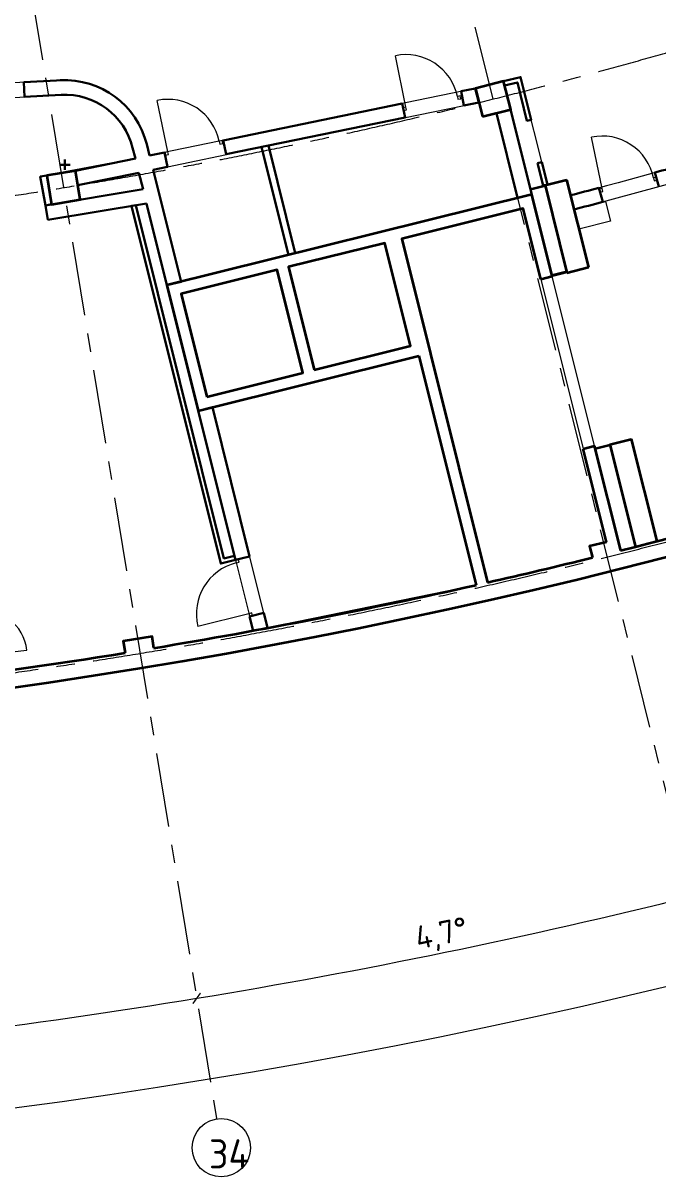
# Model space of a CAD drawing. Header units: millimetres. Extents: x -813692 to 807431, y 0 to 1813163.
# Drawn here: x 15584 to 26474, y 775722 to 795525 of the extents above; entities that cross this region are included whole.
import ezdxf

# ---------------------------------------------------------------- set-up
doc = ezdxf.new("R2010")
doc.units = ezdxf.units.MM
doc.linetypes.add('Линия сетки', pattern=[22.225, 12.7, -3.175, 3.175, -3.175])
for name, color, linetype, lineweight in [('A-ANNO-DIMS', 7, 'Continuous', 9), ('KR_0.2', 252, 'Continuous', 20), ('KR_0.35', 252, 'Continuous', 35), ('S-GRID', 252, 'Continuous', 9), ('АР_ГКЛ', 252, 'Continuous', 0), ('АР_двери', 252, 'Continuous', 0), ('АР_кирпич120', 252, 'Continuous', 30), ('АР_кирпич250', 252, 'Continuous', 30), ('АР_кирпич380', 252, 'Continuous', 35), ('АР_монолит', 252, 'Continuous', 50), ('АР_Площади', 252, 'Continuous', 0), ('ОТД1_ст_ГК', 252, 'Continuous', 30)]:
    doc.layers.add(name, color=color, linetype=linetype, lineweight=lineweight)
for name, color, linetype in [('АР_обшивка коробов', 252, 'Continuous'), ('АР_отв_СС', 252, 'Continuous'), ('АР_Сантехника', 252, 'Continuous')]:
    doc.layers.add(name, color=color, linetype=linetype)
doc.styles.add('GOST 2.304', font='')
doc.styles.get('GOST 2.304').set_extended_font_data('GOST Common')
doc.dimstyles.new('М-200', dxfattribs={"dimtxt": 400, "dimasz": 160, "dimexe": 200, "dimexo": 400, "dimgap": 50, "dimtad": 1, "dimdec": 0, "dimzin": 0, "dimdsep": 46, "dimtxsty": 'GOST 2.304', "dimblk": 'ARCHTICK', "dimcen": 180, "dimdle": 200, "dimadec": 0, "dimazin": 0, "dimtfac": 1, "dimtdec": 0, "dimtmove": 1, "dimatfit": 0, "dimfxl": 1, "dimtolj": 1, "dimtzin": 0, "dimarcsym": 0})

# ---------------------------------------------------------------- blocks, each defined once
blk = doc.blocks.new('КР_подвал')
at = {"layer": 'KR_0.2', "ltscale": 75}
blk.add_lwpolyline([(261826, 7502), (262552, 4591), (262746, 4640), (262020, 7551)], close=True, dxfattribs=at)
at = {"layer": 'KR_0.35', "ltscale": 200}
for points in [[(260821, 10292), (261307, 10413), (261186, 10898), (260701, 10777)], [(253429, 8786), (253922, 8867), (253841, 9360), (253348, 9279)], [(257937, 5945), (259587, 6356), (259147, 8122), (257497, 7711)], [(256094, 5485), (257743, 5897), (257303, 7663), (255653, 7251)]]:
    blk.add_lwpolyline(points, close=True, dxfattribs=at)
for points in [[(262020, 7551), (261669, 8957), (255411, 7397), (255948, 5243), (259732, 6186)], [(261826, 7502), (261524, 8715), (259438, 8195), (260908, 2297)], [(261826, 7502), (262020, 7551)], [(259732, 6186), (260713, 2253)], [(259732, 6186), (260713, 2253)], [(262552, 4591), (262746, 4640)], [(262951, 2990), (262552, 4591)], [(263194, 2845), (262746, 4640)], [(262951, 2990), (262660, 2917), (262708, 2724)], [(255187, 1171), (255155, 1368), (254662, 1287), (254694, 1090)]]:
    blk.add_lwpolyline(points, dxfattribs=at)
for radius, start, end in [(100750, 270, 326), (100450, 284.1426, 288.52407), (100450, 282.80209, 283.8574), (100450, 279.47593, 282.68799), (100450, 274.80926, 279.19074)]:
    blk.add_arc((238650, 100250), radius, start, end, dxfattribs=at)
blk = doc.blocks.new('Д-1000-ОП-П')
at = {"layer": 'АР_двери'}
for points in [[(-1699.5, -550), (-1699.5, 350)], [(-1699.5, -550), (-1749.5, -550), (-1749.5, -600), (-1699.5, -600), (-1699.5, -550)], [(-749.5, -550), (-799.5, -550), (-799.5, -600), (-749.5, -600), (-749.5, -550)]]:
    blk.add_lwpolyline(points, dxfattribs=at)
blk.add_arc((-1699.5, -550), 900, 0, 90, dxfattribs=at)
blk = doc.blocks.new('_ArchTick')
at = {"color": 0, "linetype": 'ByBlock', "const_width": 0.15}
blk.add_lwpolyline([(-0.5, -0.5), (0.5, 0.5)], dxfattribs=at)
blk = doc.blocks.new('*D38')
at = {"layer": 'A-ANNO-DIMS', "color": 0, "lineweight": -2, "transparency": 16777216}
blk.add_arc((-165704, -113309), 107894, 270, 326, dxfattribs=at)
at = {"layer": 'Defpoints', "color": 0, "lineweight": 30, "transparency": 16777216}
for p in [(-165704, -113309), (-165704, -113309), (-75741, -173990), (-131171, -215528), (-165704, -221903)]:
    blk.add_point(p, dxfattribs=at)
at = {"layer": 'A-ANNO-DIMS', "color": 0, "lineweight": -2, "transparency": 16777216, "xscale": 160, "yscale": 160, "zscale": 160}
for p, rotation in [((-76255, -173643), 55.99999895826774), ((-165704, -221203), 179.9999981265246)]:
    blk.add_blockref('_ArchTick', p, dxfattribs=dict(at, rotation=rotation))
at = {"layer": 'A-ANNO-DIMS', "color": 0, "transparency": 16777216, "insert": (-114300, -207822), "char_height": 400, "attachment_point": 5, "rotation": 28.5412, "style": 'GOST 2.304'}
blk.add_mtext('\\A1;56,0%%D', dxfattribs=at)
blk = doc.blocks.new('*D39')
at = {"layer": 'A-ANNO-DIMS', "color": 0, "lineweight": -2, "transparency": 16777216}
blk.add_arc((-165704, -113309), 106494, 274.6665, 279.33333, dxfattribs=at)
at = {"layer": 'Defpoints', "color": 0, "lineweight": 30, "transparency": 16777216}
for p in [(-165704, -113309), (-165704, -113309), (-154162, -219176), (-148206, -219775), (-156926, -220846)]:
    blk.add_point(p, dxfattribs=at)
at = {"layer": 'A-ANNO-DIMS', "color": 0, "lineweight": -2, "transparency": 16777216, "xscale": 160, "yscale": 160, "zscale": 160}
for p, rotation in [((-148433, -218394), 9.333331532277462), ((-157040, -219450), 184.6664974859518)]:
    blk.add_blockref('_ArchTick', p, dxfattribs=dict(at, rotation=rotation))
at = {"layer": 'A-ANNO-DIMS', "color": 0, "transparency": 16777216, "insert": (-152761, -218722), "char_height": 400, "attachment_point": 5, "rotation": 6.9999, "style": 'GOST 2.304'}
blk.add_mtext('\\A1;4,7%%D', dxfattribs=at)
blk = doc.blocks.new('*D40')
at = {"layer": 'A-ANNO-DIMS', "color": 0, "lineweight": -2, "transparency": 16777216}
blk.add_arc((-165704, -113309), 106494, 279.33333, 283.99999, dxfattribs=at)
at = {"layer": 'Defpoints', "color": 0, "lineweight": 30, "transparency": 16777216}
for p in [(-165704, -113309), (-165704, -113309), (-145586, -217886), (-139433, -218678), (-148206, -219775)]:
    blk.add_point(p, dxfattribs=at)
at = {"layer": 'A-ANNO-DIMS', "color": 0, "lineweight": -2, "transparency": 16777216, "xscale": 160, "yscale": 160, "zscale": 160}
for p, rotation in [((-139941, -216640), 13.99998721221672), ((-148433, -218394), 189.3333315322774)]:
    blk.add_blockref('_ArchTick', p, dxfattribs=dict(at, rotation=rotation))
at = {"layer": 'A-ANNO-DIMS', "color": 0, "transparency": 16777216, "insert": (-144227, -217319), "char_height": 400, "attachment_point": 5, "rotation": 11.6667, "style": 'GOST 2.304'}
blk.add_mtext('\\A1;4,7%%D', dxfattribs=at)
blk = doc.blocks.new('Оси200')
at = {"layer": 'S-GRID', "linetype": 'Линия сетки', "ltscale": 100}
for q in [(-148092.2, -220465.7), (-139432.5, -218677.6)]:
    blk.add_line((-165703.8, -113309.3), q, dxfattribs=at)
at = {"layer": 'S-GRID'}
blk.add_circle((-148011.1, -220959.1), 500, dxfattribs=at)
at = {"layer": 'S-GRID', "linetype": 'Линия сетки', "ltscale": 100}
for radius, start, end in [(92394.8, 269.999996, 326), (100494, 269.999991, 325.999999)]:
    blk.add_arc((-165703.8, -113309.3), radius, start, end, dxfattribs=at)
at = {"layer": 'S-GRID', "insert": (-147875.6, -221063.5), "char_height": 500, "attachment_point": 5, "rotation": 359.9, "style": 'GOST 2.304'}
blk.add_mtext('34', dxfattribs=at)
at = {"layer": 'A-ANNO-DIMS'}
dim = blk.add_angular_dim_2l(base=(-131171, -215527.9), line1=((-165703.8, -113309.3), (-75741.3, -173989.8)), line2=((-165703.8, -113309.3), (-165703.8, -221903.3)), text='56,0%%D', dimstyle='М-200', override={"dimadec": 2, "dimtmove": 2}, dxfattribs=at)
dim.commit()
dim.dimension.update_dxf_attribs({"geometry": '*D38', "text_midpoint": (-114299.5, -207822), "dimtype": 130})
for base, line1, line2, picture, middle in [((-154161.6, -219176.1), ((-165703.8, -113309.3), (-148205.7, -219775.1)), ((-165703.8, -113309.3), (-156926, -220845.8)), '*D39', (-152760.9, -218721.9)), ((-145586.5, -217886.1), ((-165703.8, -113309.3), (-139432.5, -218677.6)), ((-165703.8, -113309.3), (-148205.7, -219775.1)), '*D40', (-144227.4, -217319.4))]:
    dim = blk.add_angular_dim_2l(base=base, line1=line1, line2=line2, text='4,7%%D', dimstyle='М-200', dxfattribs=at)
    dim.commit()
    dim.dimension.update_dxf_attribs({"geometry": picture, "text_midpoint": middle})

msp = doc.modelspace()

# ---------------------------------------------------------------- linework, layer by layer
at = {"layer": 'АР_ГКЛ'}
for p, q in [((24538.5, 792744.9), (24286.5, 792682.1)), ((24538.5, 792744.9), (24286.5, 792682.1)), ((24541.6, 792732.8), (24289.5, 792669.9)), ((24544.6, 792720.6), (24292.6, 792657.8)), ((24907.7, 791265.3), (24655.7, 791202.4)), ((24910.7, 791253.1), (24658.7, 791190.3)), ((24913.8, 791241.1), (24661.6, 791178.1)), ((25649.2, 788291.3), (25397.3, 788228.5)), ((25652.3, 788279.2), (25400.3, 788216.4)), ((25655.3, 788267.1), (25403.2, 788204.2))]:
    msp.add_line(p, q, dxfattribs=at)
at = {"layer": 'АР_кирпич120'}
for points in [[(19675.6, 793397.1), (20137.5, 791544.6)], [(19793.2, 793421.2), (20253.9, 791573.7)]]:
    msp.add_lwpolyline(points, dxfattribs=at)
at = {"layer": 'АР_кирпич250'}
for p, q in [((15597.3, 794509.8), (16273.2, 794545.4)), ((15610.5, 794260.1), (15597.3, 794509.8)), ((15610.5, 794260.1), (16236.2, 794293.1)), ((23097, 794353.7), (23147.5, 794109.2)), ((22088.2, 794145.5), (22138.2, 793902.3)), ((23402.3, 794161.8), (23401, 794161.5)), ((17463.8, 793385.1), (17509.9, 793200.2)), ((17706.3, 793445.6), (17754.9, 793250.8)), ((18009.8, 793303.4), (17754.9, 793250.8)), ((18009.8, 793303.4), (18060.3, 793058.5)), ((16299.4, 793004.8), (16299.4, 793184.8)), ((17509.9, 793200.2), (16482.7, 792988.1)), ((16209.4, 793094.8), (16389.4, 793094.8)), ((17570.4, 792957.4), (16523.3, 792741.2)), ((17570.4, 792957.4), (17641.6, 792671.8)), ((18060.3, 793058.5), (17815.4, 793008)), ((17815.4, 793008), (18294.9, 791085.1)), ((26422.9, 792959.7), (26490.3, 792718.9)), ((15967.4, 792396.7), (17641.6, 792671.8)), ((25458, 792695.8), (25530.5, 792456.4)), ((16011.5, 792150.6), (15967.4, 792396.7)), ((16011.5, 792150.6), (17702.3, 792428.4)), ((17702.3, 792428.4), (18052.3, 791024.6)), ((18052.3, 791024.6), (18294.9, 791085.1)), ((18589.4, 788870.6), (18832, 788931)), ((18589.4, 788870.6), (19227.8, 786310.2)), ((18832, 788931), (19470.3, 786370.7)), ((19227.8, 786310.2), (19470.3, 786370.7)), ((19469.7, 785339.9), (19712.3, 785400.4)), ((19712.3, 785400.4), (19776.4, 785143.1)), ((19469.7, 785339.9), (19530.4, 785096.5)), ((19530.4, 785096.5), (19776.4, 785143.1))]:
    msp.add_line(p, q, dxfattribs=at)
for points in [[(23341.8, 794404.4), (23097, 794353.7)], [(23402.3, 794161.8), (23341.8, 794404.4)], [(19067.9, 793272.2), (19018.5, 793511.7), (22088.2, 794145.5)], [(23147.5, 794109.2), (23402.3, 794161.8)], [(22138.2, 793902.3), (19067.9, 793272.2)], [(24310.7, 792585), (23947.9, 794040.2), (23705.3, 793979.7), (24068.1, 792524.6), (24310.7, 792585)]]:
    msp.add_lwpolyline(points, dxfattribs=at)
for centre, radius, start, end in [((16299.4, 793094.8), 1450, 14.00012, 93.01851), ((16299.4, 793094.8), 1200, 14.00012, 93.01851), ((12651.5, 844119.8), 52981.2, 285.06599, 286.13566), ((1291.2, 883877.6), 94330, 284.540602, 284.844301), ((1291.2, 883877.6), 94580, 284.539173, 284.849605)]:
    msp.add_arc(centre, radius, start, end, dxfattribs=at)
at = {"layer": 'АР_кирпич380'}
for p, q in [((24538.5, 792744.9), (24913.8, 791241)), ((24538.8, 792745), (24907.5, 792837)), ((24907.5, 792837), (25282.5, 791332.9)), ((24913.8, 791241), (25282.5, 791332.9)), ((25649.2, 788291.3), (26017.9, 788383.2)), ((26017.9, 788383.2), (26454.9, 786630.5)), ((25649.2, 788291.3), (26086.9, 786536)), ((26086.9, 786536), (26454.9, 786630.5))]:
    msp.add_line(p, q, dxfattribs=at)
at = {"layer": 'АР_обшивка коробов', "lineweight": 30}
for points in [[(23827.1, 794525.4), (24117.9, 794598.3), (24300.6, 793865.4), (24227.9, 793847.1), (24063.3, 794507.3), (23845, 794452.8), (23826.9, 794525.3)], [(24409.4, 793119.4), (24482.1, 793137.7), (24577.6, 792754.6), (24504.8, 792736.5), (24409.4, 793119.4)], [(16070.4, 792414.8), (15967.4, 792396.7), (15878.9, 792890.4), (15989.4, 792907.1), (16070.2, 792414.7)], [(19227.7, 786310.2), (18975.5, 786247.3), (17444.9, 792386.1), (17519.1, 792398.3), (19030.1, 786338.2), (19209.6, 786382.9), (19227.7, 786310.2)]]:
    msp.add_lwpolyline(points, dxfattribs=at)
at = {"layer": 'АР_отв_СС', "lineweight": 15}
msp.add_lwpolyline([(25034.7, 792326.4), (25577.4, 792462.3), (25662.5, 792122.6), (25119.7, 791986.7)], close=True, dxfattribs=at)
at = {"layer": 'АР_Площади', "ltscale": 0.5}
for points in [[(74221.2, 831159.8), (67000.3, 821539.9, 0.3591272), (67080.4, 819696.7), (67214.8, 819547.5), (63137.4, 815564.1), (62765.9, 815229.5), (62539.3, 815026), (63810.6, 813614), (63562, 813388.8), (63746.1, 813184.3, -0.0180133), (58495.4, 808872), (58343.8, 809070.8, -0.0203641), (52068.7, 804677.3, -0.020364), (45457.1, 800808.8, -0.0203641), (38552.6, 797491, -0.020364), (31401.2, 794746), (31481.2, 794509.2, -0.0181513), (24974.3, 792569)], [(24972.8, 792574.8), (24907.5, 792837), (24577.6, 792754.7), (24117.9, 794598.3), (23827, 794525.7), (23341.9, 794404.8), (17754.9, 793250.8), (17706.3, 793445.6, 0.344327), (16299.4, 794544.8), (4826.2, 793948.5), (4713.4, 796437.2)], [(13701.2, 784197.1), (12816.9, 791625.5), (14531.3, 791907.3), (14490.8, 792154), (11025.9, 791584.5), (10947.1, 792352), (11295.1, 792387.8), (11127, 794023.7), (16299.4, 794294.8, -0.344327), (17463.8, 793385.1), (17509.9, 793200.2), (15878.9, 792890.4), (16011.5, 792150.5), (17444.9, 792386.1), (18975.5, 786247.3), (19227.7, 786310.2), (19530.1, 785097.4, -0.0044103), (17828.9, 784798.4), (17796.3, 784995.3), (17303.1, 784914.2), (17335.5, 784717.3, -0.0091091), (13701.2, 784197.1)]]:
    msp.add_lwpolyline(points, format="xyb", dxfattribs=at)
for points in [[(20253.9, 791573.6), (19793.2, 793421.2), (23402.5, 794161.9), (23462.8, 793919.2), (23705.5, 793979.8), (24068.3, 792524.6), (20253.9, 791573.6)], [(18294.9, 791085.1), (17815.4, 793008), (19675.6, 793396.9), (20137.5, 791544.6), (18294.9, 791085.1)], [(23549.4, 785924.6), (22079.1, 791822.5), (24165.2, 792342.6), (24467.4, 791129.7), (25282.5, 791332.9), (25034.8, 792326.4), (27186.7, 792908.9), (28793.2, 787265.8), (26454.9, 786630.5), (26017.9, 788383.2), (25397.3, 788228.5), (25387.8, 788267.4), (25193.2, 788218.9), (25592.4, 786617.5), (25301.4, 786545), (25349.8, 786351.3), (23549.6, 785924.8)], [(19776.4, 785143.1), (18832, 788931), (22373.5, 789814.1), (23354.2, 785880.6), (19776.4, 785143.2)]]:
    msp.add_lwpolyline(points, dxfattribs=at)
at = {"layer": 'АР_Сантехника', "linetype": 'Continuous', "lineweight": 0}
msp.add_line((14853.5, 784669.2), (15647.9, 784763.7), dxfattribs=at)
msp.add_arc((14854.4, 784669.3), 799.1, 6.78728, 96.84961, dxfattribs=at)
at = {"layer": 'ОТД1_ст_ГК', "ltscale": 0.5}
for points in [[(25034.8, 792326.4), (25282.5, 791332.9), (24913.8, 791241.1)], [(25649, 788291.3), (26017.9, 788383.2), (26454.9, 786630.5)]]:
    msp.add_lwpolyline(points, dxfattribs=at)

# ---------------------------------------------------------------- block references
at = {"layer": 'A-ANNO-DIMS', "color": 18, "lineweight": 0, "true_color": 0x000000}
msp.add_blockref('Оси200', (166995, 997181.2), dxfattribs=at)
at = {"layer": 'АР_двери', "color": 0}
for p, rotation in [((23705.2, 794965.4), 11.66850821598599), ((19621.7, 794197.8), 11.66850821598599), ((27070.9, 793568.1), 11.66850821598599), ((18512.6, 786904.3), 104.004988064352)]:
    msp.add_blockref('Д-1000-ОП-П', p, dxfattribs=dict(at, rotation=rotation))
at = {"layer": 'АР_монолит'}
msp.add_blockref('КР_подвал', (-237358.6, 783627.7), dxfattribs=at)

doc.saveas('drawing.dxf')
